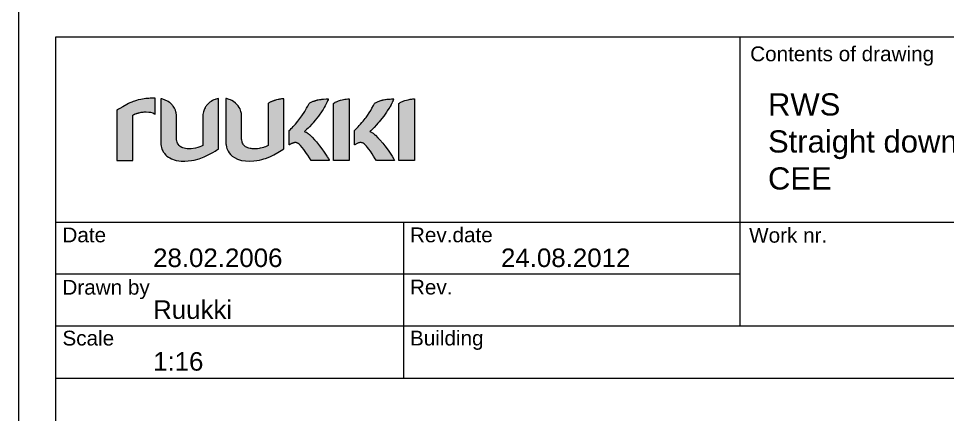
# Model space of a CAD drawing. Extents: x -5366 to 10078, y -29412 to -20292.
# Drawn here: x -5366 to -3358, y -25748 to -24892 of the extents above; entities that cross this region are included whole.
import ezdxf

# ---------------------------------------------------------------- set-up
doc = ezdxf.new("R2010")
doc.units = 0
doc.layers.get('0').update_dxf_attribs({"linetype": 'CONTINUOUS'})
doc.layers.add('DET_RAAMI_ULOIN', color=7, linetype='CONTINUOUS', plot=False)
for name, color, linetype in [('DET_RAAMIT', 7, 'CONTINUOUS'), ('DET_VAKIOTXT', 7, 'CONTINUOUS'), ('MITAT', 2, 'CONTINUOUS'), ('MUOTO', 3, 'CONTINUOUS'), ('RUUKKI', 7, 'CONTINUOUS')]:
    doc.layers.add(name, color=color, linetype=linetype)
doc.styles.add('arial', font='ARIAL.TTF')

# ---------------------------------------------------------------- blocks, each defined once
blk = doc.blocks.new('ruukki_dwg')
at = {"layer": 'RUUKKI'}
for points in [[(-27.86, 99.69), (-27.86, 57.29), (-14.64, 57.29), (-14.64, 95.44), (-14.05, 95.75), (-13.74, 95.89), (-13.43, 96.02), (-13.11, 96.16), (-12.79, 96.3), (-12.46, 96.43), (-12.13, 96.56), (-11.47, 96.8), (-11.13, 96.91), (-10.78, 97.03), (-10.45, 97.12), (-10.11, 97.22), (-9.76, 97.31), (-9.07, 97.49), (-8.39, 97.65), (-7.38, 97.84), (-6.72, 97.94), (-5.78, 98.06), (-4.89, 98.13), (-3.33, 98.14), (-1.14, 98.03), (0.28, 97.85), (2.31, 97.33), (3.84, 96.65), (4.24, 96.4), (4.34, 96.37), (4.41, 96.37), (4.43, 96.4), (4.43, 109.63), (4.18, 109.65), (3.93, 109.68), (3.68, 109.69), (2.44, 109.7), (1.27, 109.7), (0.12, 109.66), (-0.98, 109.61), (-2.05, 109.54), (-3.59, 109.4), (-5.06, 109.23), (-6.47, 109.01), (-7.81, 108.76), (-9.91, 108.27), (-11.5, 107.81), (-13.03, 107.29), (-14.19, 106.88), (-15.38, 106.4), (-16.94, 105.74), (-18.06, 105.22), (-19.44, 104.5), (-23, 102.57), (-25.53, 101.12), (-26.55, 100.52), (-27.34, 100.03), (-27.6, 99.86), (-27.86, 99.69)], [(9.08, 109.3), (9.08, 72.24), (9.14, 70.79), (9.3, 69.42), (9.61, 68.12), (10, 66.88), (10.32, 66.1), (10.69, 65.36), (11.08, 64.63), (11.78, 63.63), (12.27, 62.99), (13.37, 61.81), (14.26, 61), (15.58, 60.05), (16.62, 59.41), (18.09, 58.67), (18.85, 58.34), (20.44, 57.78), (22.06, 57.33), (24.15, 56.94), (26.27, 56.74), (29.3, 56.73), (32.03, 56.87), (35.03, 57.2), (37.31, 57.58), (41.4, 58.63), (45.75, 60.25), (49.09, 61.87), (51.69, 63.26), (53.01, 64.01), (54.78, 65.06), (56.01, 65.84), (56.87, 66.4), (57.57, 66.87), (57.77, 67.02), (57.77, 88.24), (57.77, 109.45), (57.12, 109.3), (56.46, 109.13), (55.8, 108.92), (55.48, 108.82), (54.84, 108.59), (53.9, 108.23), (52.71, 107.66), (51.55, 107), (50.46, 106.27), (49.94, 105.88), (49.2, 105.25), (48.72, 104.8), (48.06, 104.1), (47.63, 103.59), (47.23, 103.08), (46.87, 102.54), (46.5, 101.99), (46.35, 101.69), (45.88, 100.81), (45.28, 99.22), (44.98, 98.2), (44.77, 97.15), (44.62, 96.04), (44.57, 95.28), (44.55, 94.5), (44.55, 69.78), (43.37, 69.2), (42.08, 68.66), (40.41, 68.1), (38.36, 67.57), (34.57, 67.09), (33.25, 67.09), (31.29, 67.18), (29.8, 67.38), (28.68, 67.61), (27.66, 67.9), (26.71, 68.28), (25.45, 69.01), (24.56, 69.77), (23.66, 70.86), (23.18, 71.72), (22.8, 72.68), (22.52, 73.74), (22.42, 74.31), (22.34, 74.92), (22.29, 75.56), (22.26, 76.22), (22.25, 76.56), (22.25, 94.31), (22.21, 95.48), (21.97, 97.32), (21.74, 98.36), (21.32, 99.68), (20.64, 101.21), (19.59, 102.9), (18.98, 103.66), (18.56, 104.15), (17.88, 104.86), (16.89, 105.7), (16.37, 106.1), (15.28, 106.84), (14.14, 107.5), (13.24, 107.93), (12.31, 108.33), (11.37, 108.67), (10.72, 108.88), (10.06, 109.06), (9.74, 109.14), (9.41, 109.22), (9.08, 109.3)], [(63.98, 109.45), (63.98, 72.24), (64, 71.25), (64.08, 70.32), (64.39, 68.54), (64.76, 67.29), (65.22, 66.1), (65.79, 64.99), (66.68, 63.63), (67.7, 62.38), (69.17, 61), (71.17, 59.62), (73.75, 58.34), (76.96, 57.33), (80.32, 56.8), (83.63, 56.71), (87.46, 56.91), (89.94, 57.2), (92.22, 57.58), (94.33, 58.06), (95.92, 58.51), (97.45, 59.01), (101.01, 60.4), (104.34, 62.04), (107.61, 63.82), (110.6, 65.65), (112.64, 67.02), (112.64, 109.16), (112.16, 109.15), (111.72, 109.14), (111.15, 109.09), (110.84, 109.06), (110.06, 108.95), (109.15, 108.82), (108.61, 108.71), (108.08, 108.61), (106.47, 108.24), (105.79, 108.07), (105.14, 107.89), (104.53, 107.7), (104.24, 107.61), (103.95, 107.51), (103.4, 107.31), (103.13, 107.21), (102.63, 107.02), (102.16, 106.81), (101.72, 106.6), (100.76, 106.11), (100.27, 105.82), (99.97, 105.63), (99.72, 105.47), (99.47, 105.31), (99.47, 69.78), (98.88, 69.47), (97.96, 69.06), (97.32, 68.79), (96.32, 68.42), (95.65, 68.19), (94.63, 67.91), (92.93, 67.5), (91.93, 67.33), (90.65, 67.16), (89.75, 67.09), (88.49, 67.09), (87.16, 67.12), (86.21, 67.18), (85.29, 67.28), (84.42, 67.42), (83.33, 67.67), (82.32, 67.99), (81.18, 68.49), (80.55, 68.86), (79.8, 69.43), (79.46, 69.74), (78.84, 70.45), (78.43, 71.05), (77.98, 71.91), (77.7, 72.64), (77.55, 73.16), (77.32, 74.28), (77.22, 75.19), (77.17, 76.19), (77.17, 76.52), (77.17, 94.5), (77.13, 95.28), (77.01, 96.78), (76.64, 98.55), (76.34, 99.55), (75.84, 100.81), (75.22, 101.99), (74.3, 103.34), (73.24, 104.56), (72.04, 105.67), (70.46, 106.83), (69.04, 107.66), (67.83, 108.23), (66.59, 108.71), (65.95, 108.92), (65.29, 109.13), (64.31, 109.38), (63.98, 109.45)], [(117.32, 82.4), (117.99, 83.05), (119.07, 84.21), (119.68, 84.87), (120.63, 85.93), (122.48, 87.96), (124.51, 90.31), (126.27, 92.5), (127.97, 94.73), (130.53, 98.66), (131.97, 101.22), (132.93, 103.04), (133.5, 104.2), (134.04, 105.31), (134.33, 105.5), (134.77, 105.77), (135.27, 106.05), (135.89, 106.38), (136.39, 106.6), (136.96, 106.84), (137.6, 107.1), (138.29, 107.36), (138.66, 107.48), (139.04, 107.61), (139.45, 107.73), (139.87, 107.86), (140.32, 107.99), (140.76, 108.11), (141.24, 108.22), (141.72, 108.33), (142.74, 108.53), (143.44, 108.65), (144.15, 108.75), (144.88, 108.84), (145.6, 108.91), (146.31, 108.97), (148.51, 109.11), (149.79, 109.15), (150.1, 109.16), (150.32, 109.16), (150.25, 108.96), (150.19, 108.76), (150, 108.28), (149.61, 107.39), (149.3, 106.72), (148.98, 106.01), (148.8, 105.65), (147.63, 103.38), (146.8, 101.94), (145.84, 100.33), (144.96, 98.95), (143.92, 97.45), (143.13, 96.35), (141.9, 94.7), (139.22, 91.27), (138.1, 89.9), (137.39, 89.07), (136.39, 87.92), (134.28, 85.63), (133.21, 84.53), (132.23, 83.54), (130.76, 82.13), (130.22, 81.61), (130.57, 81.52), (131.4, 81.2), (131.74, 81.04), (132.44, 80.62), (133.37, 79.95), (134.18, 79.27), (134.39, 79.07), (135.56, 77.98), (136.6, 76.92), (138.74, 74.64), (140.32, 72.82), (142.86, 69.66), (144.79, 67.05), (146.8, 64.23), (149.11, 60.78), (149.37, 60.36), (150.02, 59.28), (150.39, 58.63), (150.86, 57.79), (150.99, 57.54), (151.12, 57.29), (135.7, 57.29), (134.39, 59.45), (132.9, 61.81), (132, 63.18), (129.7, 66.45), (128.34, 68.18), (126.81, 69.85), (125.7, 70.95), (124.93, 71.62), (124.38, 71.94), (124.14, 72.04), (123.89, 72.13), (123.77, 72.17), (123.51, 72.22), (123.24, 72.26), (122.98, 72.29), (122.84, 72.29), (122.56, 72.29), (122.15, 72.27), (121.87, 72.26), (121.61, 72.22), (121.08, 72.12), (120.82, 72.05), (120.52, 71.96), (120.38, 71.91), (120.08, 71.8), (119.78, 71.67), (119.62, 71.6), (119.33, 71.46), (119.04, 71.32), (118.77, 71.17), (118.5, 71.03), (118.27, 70.89), (117.84, 70.64), (117.84, 70.64), (117.65, 70.53), (117.53, 70.46), (117.32, 70.32), (117.32, 82.4)], [(154.51, 105.31), (155.01, 105.63), (155.63, 106.01), (156.17, 106.3), (156.77, 106.6), (157.2, 106.81), (158.72, 107.42), (159.58, 107.7), (160.51, 107.99), (161.85, 108.33), (163.1, 108.61), (164.15, 108.8), (165.41, 108.98), (166.64, 109.09), (167.11, 109.12), (167.7, 109.16), (167.7, 57.29), (154.51, 57.29), (154.51, 105.31)], [(172.38, 82.4), (173.82, 83.89), (175.36, 85.57), (176.34, 86.65), (177.52, 87.96), (178.56, 89.14), (179.55, 90.31), (180.48, 91.43), (181.32, 92.5), (182.07, 93.47), (182.72, 94.33), (183.25, 95.05), (184.79, 97.35), (185.97, 99.31), (187.03, 101.22), (188.28, 103.62), (188.83, 104.75), (189.1, 105.31), (189.2, 105.39), (189.55, 105.62), (189.68, 105.7), (189.96, 105.86), (190.5, 106.15), (191.2, 106.49), (191.73, 106.72), (192.33, 106.97), (192.99, 107.23), (193.71, 107.48), (194.51, 107.73), (194.92, 107.86), (195.36, 107.99), (195.8, 108.11), (196.29, 108.22), (196.77, 108.33), (197.78, 108.53), (198.49, 108.65), (199.57, 108.8), (200.3, 108.88), (201.01, 108.94), (201.35, 108.97), (202.37, 109.04), (203.56, 109.11), (204.04, 109.13), (204.84, 109.15), (205.16, 109.16), (205.38, 109.16), (205.31, 108.96), (205.31, 108.96), (205.24, 108.76), (205.14, 108.52), (205.03, 108.28), (204.91, 107.99), (204.79, 107.71), (204.65, 107.39), (204.52, 107.07), (204.35, 106.72), (204.19, 106.38), (203.66, 105.28), (203.48, 104.91), (203.3, 104.53), (203.12, 104.15), (202.97, 103.9), (202.82, 103.65), (202.36, 102.82), (202.03, 102.23), (201.28, 100.98), (200, 98.95), (199.23, 97.82), (198.17, 96.35), (196.94, 94.7), (195.46, 92.76), (194.26, 91.27), (193.14, 89.9), (192.1, 88.68), (190.81, 87.21), (188.79, 85.08), (187.76, 84.04), (186.35, 82.64), (185.81, 82.13), (185.28, 81.61), (185.95, 81.42), (186.61, 81.12), (186.95, 80.95), (187.48, 80.62), (188.02, 80.24), (188.6, 79.78), (189.22, 79.27), (190.12, 78.44), (192.1, 76.46), (193.79, 74.64), (196.12, 71.91), (197.9, 69.66), (200.73, 65.82), (202.37, 63.46), (204.17, 60.78), (205.28, 58.94), (206.18, 57.29), (190.76, 57.29), (189.87, 58.75), (188.48, 60.98), (187.35, 62.71), (185.75, 65.06), (184.4, 66.89), (183.39, 68.18), (182.41, 69.3), (181.3, 70.42), (180.41, 71.25), (179.76, 71.77), (179.19, 72.04), (178.55, 72.22), (178.02, 72.29), (177.61, 72.29), (176.93, 72.26), (176.39, 72.17), (175.73, 72), (175.13, 71.8), (174.68, 71.6), (174.09, 71.32), (173.54, 71.03), (173.07, 70.75), (172.71, 70.53), (172.42, 70.35), (172.38, 70.32), (172.38, 82.4)], [(209.63, 105.31), (210.13, 105.63), (210.74, 106.01), (211.29, 106.3), (211.9, 106.6), (212.8, 107.02), (213.83, 107.42), (214.7, 107.7), (216.29, 108.16), (217.6, 108.47), (219.28, 108.8), (220.53, 108.98), (221.51, 109.07), (222.44, 109.13), (222.82, 109.16), (222.82, 57.29), (209.63, 57.29), (209.63, 105.31)]]:
    blk.add_lwpolyline(points, dxfattribs=at)
blk = doc.blocks.new('ruukkidwg')
at = {"layer": 'MUOTO', "ltscale": 70, "xscale": 6.199999999999818, "yscale": 6.199999999999818, "zscale": 6.2}
blk.add_blockref('ruukki_dwg', (269.8, -305.9), dxfattribs=at)

msp = doc.modelspace()

# ---------------------------------------------------------------- hatches: boundary and pattern name
h = msp.add_hatch(color=256)
h.paths.add_polyline_path([(-5152.9102, -25090.22256), (-5152.9102, -25198.96576), (-5118.99722, -25198.96576), (-5118.99722, -25101.12791), (-5117.48998, -25100.32996), (-5116.69202, -25099.97531), (-5115.89407, -25099.62067), (-5115.07395, -25099.26602), (-5114.25383, -25098.91138), (-5113.41155, -25098.5789), (-5112.56927, -25098.24642), (-5110.8847, -25097.62579), (-5109.99809, -25097.33764), (-5109.11147, -25097.04949), (-5108.24703, -25096.80567), (-5107.38258, -25096.56185), (-5106.49596, -25096.31803), (-5104.72273, -25095.85256), (-5102.97167, -25095.45358), (-5100.37833, -25094.96594), (-5098.69376, -25094.69996), (-5096.27774, -25094.38964), (-5093.99471, -25094.21232), (-5090.00494, -25094.19016), (-5084.37494, -25094.47831), (-5080.73983, -25094.94378), (-5075.53097, -25096.2737), (-5071.6077, -25098.02476), (-5070.5881, -25098.64539), (-5070.32211, -25098.73405), (-5070.14479, -25098.73405), (-5070.10046, -25098.64539), (-5070.10046, -25064.73241), (-5070.74326, -25064.66591), (-5071.38605, -25064.59942), (-5072.02885, -25064.57725), (-5075.19849, -25064.55509), (-5078.21298, -25064.55509), (-5081.1388, -25064.64375), (-5083.97597, -25064.77674), (-5086.72447, -25064.95406), (-5090.6699, -25065.30871), (-5094.43801, -25065.75201), (-5098.05096, -25066.30615), (-5101.48659, -25066.94894), (-5106.87277, -25068.21237), (-5110.9512, -25069.38713), (-5114.87446, -25070.71705), (-5117.84462, -25071.78099), (-5120.90344, -25073.00008), (-5124.8932, -25074.70681), (-5127.7747, -25076.03674), (-5131.32115, -25077.87646), (-5140.45328, -25082.81933), (-5146.92556, -25086.54311), (-5149.54107, -25088.09469), (-5151.58028, -25089.33595), (-5152.24524, -25089.77925)])
h.paths.add_polyline_path([(-5058.1755, -25065.57469), (-5058.1755, -25160.61971), (-5058.02035, -25164.34349), (-5057.5992, -25167.84561), (-5056.82342, -25171.19258), (-5055.82598, -25174.36222), (-5054.98369, -25176.3571), (-5054.05275, -25178.26332), (-5053.03314, -25180.12521), (-5051.25991, -25182.69639), (-5049.99649, -25184.33663), (-5047.18149, -25187.35112), (-5044.87629, -25189.43466), (-5041.50716, -25191.87285), (-5038.82515, -25193.51308), (-5035.05704, -25195.4193), (-5033.10649, -25196.26159), (-5029.05023, -25197.70233), (-5024.88315, -25198.85493), (-5019.51913, -25199.85237), (-5014.08862, -25200.36218), (-5006.30859, -25200.38434), (-4999.30434, -25200.0297), (-4991.63513, -25199.18741), (-4985.78347, -25198.21214), (-4975.2771, -25195.50797), (-4964.12793, -25191.36305), (-4955.5721, -25187.21812), (-4948.90033, -25183.6495), (-4945.50904, -25181.72112), (-4940.96514, -25179.01695), (-4937.81766, -25177.02206), (-4935.60112, -25175.60348), (-4933.8279, -25174.38439), (-4933.29593, -25174.00758), (-4933.29593, -25119.59165), (-4933.29593, -25065.17572), (-4934.98049, -25065.57469), (-4936.66506, -25066.018), (-4938.34963, -25066.54997), (-4939.16975, -25066.81595), (-4940.80998, -25067.39225), (-4943.226, -25068.32319), (-4946.28482, -25069.78611), (-4949.25498, -25071.47067), (-4952.04781, -25073.33256), (-4953.37773, -25074.35217), (-4955.28395, -25075.97024), (-4956.50305, -25077.12284), (-4958.20978, -25078.91823), (-4959.31805, -25080.20382), (-4960.33765, -25081.53374), (-4961.2686, -25082.90799), (-4962.19954, -25084.32658), (-4962.59852, -25085.0802), (-4963.79545, -25087.34106), (-4965.34702, -25091.41949), (-4966.10064, -25094.035), (-4966.65478, -25096.73917), (-4967.03159, -25099.57634), (-4967.16458, -25101.52689), (-4967.20891, -25103.52177), (-4967.20891, -25166.91467), (-4970.2234, -25168.42191), (-4973.5482, -25169.79616), (-4977.82611, -25171.23691), (-4983.0793, -25172.58899), (-4992.80989, -25173.83025), (-4996.17902, -25173.83025), (-5001.21056, -25173.58644), (-5005.023, -25173.07663), (-5007.90449, -25172.50033), (-5010.52, -25171.74671), (-5012.95819, -25170.77144), (-5016.19433, -25168.90955), (-5018.47736, -25166.959), (-5020.78256, -25164.144), (-5022.00165, -25161.94963), (-5022.97693, -25159.48927), (-5023.70839, -25156.76294), (-5023.97437, -25155.30002), (-5024.17386, -25153.74845), (-5024.30685, -25152.10821), (-5024.37335, -25150.40148), (-5024.39551, -25149.53703), (-5024.39551, -25104.00941), (-5024.50634, -25101.01708), (-5025.1048, -25096.29586), (-5025.70327, -25093.63602), (-5026.78937, -25090.24472), (-5028.51827, -25086.32146), (-5031.22244, -25081.97705), (-5032.77401, -25080.0265), (-5033.86012, -25078.78524), (-5035.61118, -25076.96768), (-5038.13803, -25074.79548), (-5039.46795, -25073.77587), (-5042.26078, -25071.86965), (-5045.18661, -25070.18508), (-5047.51397, -25069.07682), (-5049.88566, -25068.05721), (-5052.30169, -25067.19276), (-5053.96409, -25066.66079), (-5055.64865, -25066.19532), (-5056.49094, -25065.97367), (-5057.33322, -25065.77418)])
h.paths.add_polyline_path([(-4917.38121, -25065.17572), (-4917.38121, -25160.61971), (-4917.33688, -25163.14656), (-4917.11522, -25165.54041), (-4916.31727, -25170.10648), (-4915.38633, -25173.32045), (-4914.1894, -25176.3571), (-4912.74865, -25179.19427), (-4910.46562, -25182.69639), (-4907.82794, -25185.8882), (-4904.082, -25189.43466), (-4898.93964, -25192.98112), (-4892.3122, -25196.26159), (-4884.08885, -25198.85493), (-4875.46653, -25200.20702), (-4866.9772, -25200.42867), (-4857.15796, -25199.91887), (-4850.7965, -25199.18741), (-4844.96701, -25198.21214), (-4839.5365, -25196.97088), (-4835.45808, -25195.81828), (-4831.55698, -25194.53269), (-4822.42485, -25190.98623), (-4813.86903, -25186.77482), (-4805.49053, -25182.20876), (-4797.82132, -25177.5097), (-4792.59029, -25174.00758), (-4792.59029, -25065.92934), (-4793.80939, -25065.9515), (-4794.96199, -25065.99583), (-4796.40273, -25066.10666), (-4797.20069, -25066.19532), (-4799.19557, -25066.46131), (-4801.5451, -25066.81595), (-4802.91935, -25067.08194), (-4804.2936, -25067.34792), (-4808.41635, -25068.27886), (-4810.16742, -25068.72217), (-4811.82982, -25069.18764), (-4813.38139, -25069.67528), (-4814.13501, -25069.9191), (-4814.86647, -25070.16292), (-4816.28505, -25070.67272), (-4816.97218, -25070.93871), (-4818.25777, -25071.42634), (-4819.4547, -25071.95831), (-4820.6073, -25072.49028), (-4823.06765, -25073.7537), (-4824.30891, -25074.48516), (-4825.0847, -25074.9728), (-4825.72749, -25075.39394), (-4826.37029, -25075.81508), (-4826.37029, -25166.91467), (-4827.87753, -25167.71262), (-4830.24922, -25168.77655), (-4831.88946, -25169.46368), (-4834.43847, -25170.41679), (-4836.16737, -25170.99309), (-4838.78288, -25171.72455), (-4843.12729, -25172.76632), (-4845.69847, -25173.20962), (-4848.97894, -25173.63077), (-4851.28414, -25173.83025), (-4854.52028, -25173.83025), (-4857.93374, -25173.74159), (-4860.37193, -25173.58644), (-4862.72146, -25173.34262), (-4864.96016, -25172.98797), (-4867.75299, -25172.34518), (-4870.34634, -25171.52506), (-4873.27216, -25170.23947), (-4874.89023, -25169.28636), (-4876.81862, -25167.82344), (-4877.68307, -25167.02549), (-4879.27897, -25165.20793), (-4880.32074, -25163.67852), (-4881.47334, -25161.46199), (-4882.18263, -25159.57794), (-4882.58161, -25158.24801), (-4883.15791, -25155.38868), (-4883.42389, -25153.03916), (-4883.55689, -25150.49014), (-4883.55689, -25149.62569), (-4883.55689, -25103.52177), (-4883.64555, -25101.52689), (-4883.95586, -25097.67012), (-4884.90897, -25093.14839), (-4885.68476, -25090.5772), (-4886.97035, -25087.34106), (-4888.56625, -25084.32658), (-4890.91578, -25080.86878), (-4893.61995, -25077.7213), (-4896.70094, -25074.88414), (-4900.7572, -25071.91398), (-4904.39231, -25069.78611), (-4907.49546, -25068.32319), (-4910.68727, -25067.08194), (-4912.32751, -25066.54997), (-4914.01207, -25066.018), (-4916.53892, -25065.3752)])
h.paths.add_polyline_path([(-4780.57668, -25134.55326), (-4778.86994, -25132.89086), (-4776.09928, -25129.9207), (-4774.5477, -25128.21397), (-4772.10951, -25125.50979), (-4767.36613, -25120.30094), (-4762.15727, -25114.27196), (-4757.63554, -25108.66413), (-4753.26897, -25102.94547), (-4746.70802, -25092.86024), (-4743.00641, -25086.29929), (-4740.54606, -25081.6224), (-4739.08314, -25078.65225), (-4737.70889, -25075.81508), (-4736.95527, -25075.30528), (-4735.847, -25074.61815), (-4734.56141, -25073.90886), (-4732.96551, -25073.06658), (-4731.67992, -25072.49028), (-4730.217, -25071.86965), (-4728.57677, -25071.20469), (-4726.80354, -25070.53973), (-4725.85043, -25070.22941), (-4724.89732, -25069.9191), (-4723.83338, -25069.58662), (-4722.76945, -25069.25414), (-4721.61685, -25068.94382), (-4720.46425, -25068.63351), (-4719.24516, -25068.34536), (-4718.02606, -25068.05721), (-4715.41055, -25067.54741), (-4713.61516, -25067.23709), (-4711.77543, -25066.97111), (-4709.91354, -25066.74945), (-4708.05165, -25066.57213), (-4706.2341, -25066.41697), (-4700.6041, -25066.06233), (-4697.32363, -25065.9515), (-4696.52567, -25065.92934), (-4695.94937, -25065.92934), (-4696.1267, -25066.43914), (-4696.30402, -25066.94894), (-4696.79166, -25068.1902), (-4697.7891, -25070.47323), (-4698.56489, -25072.17997), (-4699.40717, -25073.99752), (-4699.85048, -25074.92847), (-4702.86496, -25080.75796), (-4704.99284, -25084.45957), (-4707.45319, -25088.58232), (-4709.71406, -25092.10661), (-4712.3739, -25095.96338), (-4714.39094, -25098.77838), (-4717.56059, -25103.01197), (-4724.43185, -25111.81161), (-4727.29118, -25115.31373), (-4729.10874, -25117.44161), (-4731.67992, -25120.41176), (-4737.08826, -25126.26342), (-4739.83676, -25129.10058), (-4742.36361, -25131.62743), (-4746.10956, -25135.26255), (-4747.50598, -25136.59247), (-4746.61936, -25136.81412), (-4744.49149, -25137.63424), (-4743.60487, -25138.05538), (-4741.80948, -25139.11932), (-4739.43779, -25140.84822), (-4737.35425, -25142.57711), (-4736.80011, -25143.08692), (-4733.80779, -25145.90191), (-4731.14795, -25148.60609), (-4725.65094, -25154.45774), (-4721.59468, -25159.13463), (-4715.10024, -25167.22498), (-4710.1352, -25173.91892), (-4704.99284, -25181.16698), (-4699.05252, -25190.01096), (-4698.38756, -25191.0749), (-4696.72516, -25193.84556), (-4695.77205, -25195.50797), (-4694.57512, -25197.68017), (-4694.24264, -25198.32296), (-4693.91016, -25198.96576), (-4733.45314, -25198.96576), (-4736.80011, -25193.42442), (-4740.63472, -25187.35112), (-4742.93991, -25183.84899), (-4748.8359, -25175.47049), (-4752.33802, -25171.03742), (-4756.23912, -25166.73734), (-4759.09845, -25163.92234), (-4761.07117, -25162.21561), (-4762.48975, -25161.37333), (-4763.11038, -25161.12951), (-4763.73101, -25160.90786), (-4764.04133, -25160.79703), (-4764.70629, -25160.66404), (-4765.41558, -25160.57538), (-4766.08054, -25160.48671), (-4766.43518, -25160.48671), (-4767.14447, -25160.48671), (-4768.20841, -25160.53105), (-4768.9177, -25160.57538), (-4769.58266, -25160.66404), (-4770.95691, -25160.93002), (-4771.62187, -25161.10734), (-4772.3755, -25161.329), (-4772.75231, -25161.46199), (-4773.50593, -25161.75014), (-4774.28172, -25162.08262), (-4774.68069, -25162.25994), (-4775.43431, -25162.61459), (-4776.18794, -25162.96923), (-4776.87506, -25163.34604), (-4777.56219, -25163.72286), (-4778.16065, -25164.0775), (-4779.24675, -25164.7203), (-4779.73439, -25165.00845), (-4780.04471, -25165.18577), (-4780.57668, -25165.54041)])
h.paths.add_polyline_path([(-4685.22135, -25075.81508), (-4683.93576, -25074.9728), (-4682.33985, -25073.99752), (-4680.9656, -25073.26607), (-4679.41402, -25072.49028), (-4678.30576, -25071.95831), (-4674.40466, -25070.40674), (-4672.21029, -25069.67528), (-4669.83859, -25068.94382), (-4666.3808, -25068.05721), (-4663.18899, -25067.34792), (-4660.48482, -25066.86028), (-4657.27084, -25066.39481), (-4654.1012, -25066.10666), (-4652.90427, -25066.04016), (-4651.39702, -25065.92934), (-4651.39702, -25198.96576), (-4685.22135, -25198.96576)])
h.paths.add_polyline_path([(-4639.3834, -25134.55326), (-4635.70396, -25130.74082), (-4631.73636, -25126.41857), (-4629.23167, -25123.6479), (-4626.19502, -25120.30094), (-4623.53518, -25117.26428), (-4620.98617, -25114.27196), (-4618.61447, -25111.39047), (-4616.46443, -25108.66413), (-4614.53605, -25106.15944), (-4612.87365, -25103.96508), (-4611.52156, -25102.12535), (-4607.55396, -25096.2072), (-4604.53948, -25091.19783), (-4601.81314, -25086.29929), (-4598.62133, -25080.13733), (-4597.20275, -25077.23366), (-4596.51562, -25075.81508), (-4596.24964, -25075.59343), (-4595.36302, -25075.01713), (-4595.03054, -25074.81764), (-4594.29909, -25074.3965), (-4592.92483, -25073.64288), (-4591.12944, -25072.77843), (-4589.75519, -25072.17997), (-4588.22578, -25071.53717), (-4586.54121, -25070.87221), (-4584.67932, -25070.22941), (-4582.64011, -25069.58662), (-4581.57618, -25069.25414), (-4580.44574, -25068.94382), (-4579.31531, -25068.63351), (-4578.07405, -25068.34536), (-4576.83279, -25068.05721), (-4574.23944, -25067.54741), (-4572.42189, -25067.23709), (-4569.65122, -25066.86028), (-4567.78933, -25066.63863), (-4565.97177, -25066.50564), (-4565.08516, -25066.41697), (-4562.46964, -25066.23965), (-4559.41083, -25066.06233), (-4558.19173, -25066.018), (-4556.15252, -25065.9515), (-4555.3324, -25065.92934), (-4554.7561, -25065.92934), (-4554.93343, -25066.43914), (-4555.11075, -25066.94894), (-4555.37673, -25067.56957), (-4555.64272, -25068.1902), (-4555.95303, -25068.92166), (-4556.26335, -25069.65312), (-4556.61799, -25070.47323), (-4556.97264, -25071.29335), (-4557.39378, -25072.17997), (-4557.81492, -25073.06658), (-4559.16701, -25075.88158), (-4559.63248, -25076.83469), (-4560.09795, -25077.80996), (-4560.56342, -25078.78524), (-4560.94024, -25079.42803), (-4561.31705, -25080.07083), (-4562.49181, -25082.1987), (-4563.35626, -25083.70595), (-4565.26248, -25086.91992), (-4568.54295, -25092.10661), (-4570.53783, -25095.01027), (-4573.242, -25098.77838), (-4576.38948, -25103.01197), (-4580.20192, -25107.99917), (-4583.26074, -25111.81161), (-4586.14224, -25115.31373), (-4588.82424, -25118.46121), (-4592.12688, -25122.22932), (-4597.31357, -25127.682), (-4599.95125, -25130.36401), (-4603.5642, -25133.93263), (-4604.93845, -25135.26255), (-4606.3127, -25136.59247), (-4604.58381, -25137.08011), (-4602.89924, -25137.83373), (-4602.01263, -25138.27703), (-4600.66054, -25139.11932), (-4599.26412, -25140.09459), (-4597.77905, -25141.26936), (-4596.20531, -25142.57711), (-4593.90011, -25144.70499), (-4588.82424, -25149.78085), (-4584.47984, -25154.45774), (-4578.49519, -25161.46199), (-4573.9513, -25167.22498), (-4566.68106, -25177.08856), (-4562.46964, -25183.1397), (-4557.85925, -25190.01096), (-4555.02209, -25194.71001), (-4552.71689, -25198.96576), (-4592.25987, -25198.96576), (-4594.52074, -25195.19765), (-4598.08936, -25189.50116), (-4600.99302, -25185.04592), (-4605.09361, -25179.03911), (-4608.5514, -25174.34006), (-4611.14475, -25171.03742), (-4613.6716, -25168.15593), (-4616.50876, -25165.27443), (-4618.7918, -25163.14656), (-4620.4542, -25161.81664), (-4621.91711, -25161.12951), (-4623.55735, -25160.66404), (-4624.9316, -25160.48671), (-4625.97337, -25160.48671), (-4627.72443, -25160.57538), (-4629.09868, -25160.79703), (-4630.80541, -25161.21817), (-4632.33482, -25161.75014), (-4633.48742, -25162.25994), (-4634.99467, -25162.96923), (-4636.41325, -25163.72286), (-4637.61018, -25164.43215), (-4638.54112, -25165.00845), (-4639.27258, -25165.45175), (-4639.3834, -25165.54041)])
h.paths.add_polyline_path([(-4543.85075, -25075.81508), (-4542.56516, -25074.9728), (-4541.01359, -25073.99752), (-4539.595, -25073.26607), (-4538.04343, -25072.49028), (-4535.73823, -25071.42634), (-4533.07839, -25070.40674), (-4530.86186, -25069.67528), (-4526.78343, -25068.50052), (-4523.4143, -25067.70256), (-4519.11422, -25066.86028), (-4515.90025, -25066.39481), (-4513.39556, -25066.15099), (-4511.0017, -25066.018), (-4510.02643, -25065.92934), (-4510.02643, -25198.96576), (-4543.85075, -25198.96576)])

# ---------------------------------------------------------------- linework, layer by layer
at = {"layer": 'DET_RAAMI_ULOIN', "color": 2}
msp.add_lwpolyline([(-5365.64544, -29412.3081), (-2197.64544, -29412.3081), (-2197.64544, -24852.3081), (-5365.64544, -24852.3081)], close=True, dxfattribs=at)
at = {"layer": 'DET_RAAMIT', "color": 2}
for p, q in [((-5285.64544, -25332.3081), (-3029.64544, -25332.3081)), ((-4533.64544, -25332.3081), (-4533.64544, -25669.56459)), ((-3805.64544, -25556.3081), (-3805.64544, -25332.3081)), ((-5285.64544, -25444.3081), (-3805.64544, -25444.3081)), ((-5285.64544, -25556.3081), (-3029.64544, -25556.3081)), ((-5285.64544, -25669.56459), (-2277.64544, -25669.56459))]:
    msp.add_line(p, q, dxfattribs=at)
msp.add_lwpolyline([(-5285.64544, -29332.3081), (-2277.64544, -29332.3081), (-2277.64544, -24932.3081), (-5285.64544, -24932.3081)], close=True, dxfattribs=at)
msp.add_lwpolyline([(-3805.64544, -25332.3081), (-3805.64544, -24932.3081)], dxfattribs=at)

# ---------------------------------------------------------------- block references
at = {"layer": 'MITAT', "xscale": 0.4136336361298163, "yscale": 0.4136336361261783, "zscale": 0.4136336361292254}
msp.add_blockref('ruukkidwg', (-5193.05337, -25219.33782), dxfattribs=at)

# ---------------------------------------------------------------- texts
at = {"layer": 'DET_RAAMIT', "color": 2, "insert": (-3745.71616, -25053.88858), "char_height": 48, "width": 1468.0707136, "attachment_point": 1, "style": 'arial'}
msp.add_mtext('RWS\\PStraight downpipe\\PCEE', dxfattribs=at)
at = {"layer": 'DET_RAAMIT', "color": 3, "char_height": 40, "width": 339.7367981, "attachment_point": 1, "style": 'arial'}
for s, insert in [('{\\C2;28.02.2006}', (-5074.83607, -25389.45073)), ('{\\C2;24.08.2012}', (-4322.83607, -25389.45073)), ('{\\C2;Ruukki}', (-5074.83607, -25501.45073)), ('{\\C2;1:16}', (-5074.83607, -25613.45073))]:
    msp.add_mtext(s, dxfattribs=dict(at, insert=insert))
at = {"layer": 'DET_VAKIOTXT', "color": 1, "style": 'arial'}
for s, p in [('Contents of drawing', (-3784.19048, -24984.51594)), ('Date', (-5270.86832, -25376.01896)), ('Rev.date', (-4519.59223, -25375.9572)), ('Work nr.', (-3786.53414, -25376.81855)), ('Drawn by', (-5270.86832, -25489.19482)), ('Rev.', (-4519.59223, -25488.80347)), ('Scale', (-5270.86832, -25599.11106)), ('Building', (-4519.59223, -25599.09156))]:
    msp.add_text(s, height=32, dxfattribs=at).set_placement(p)

doc.saveas('drawing.dxf')
